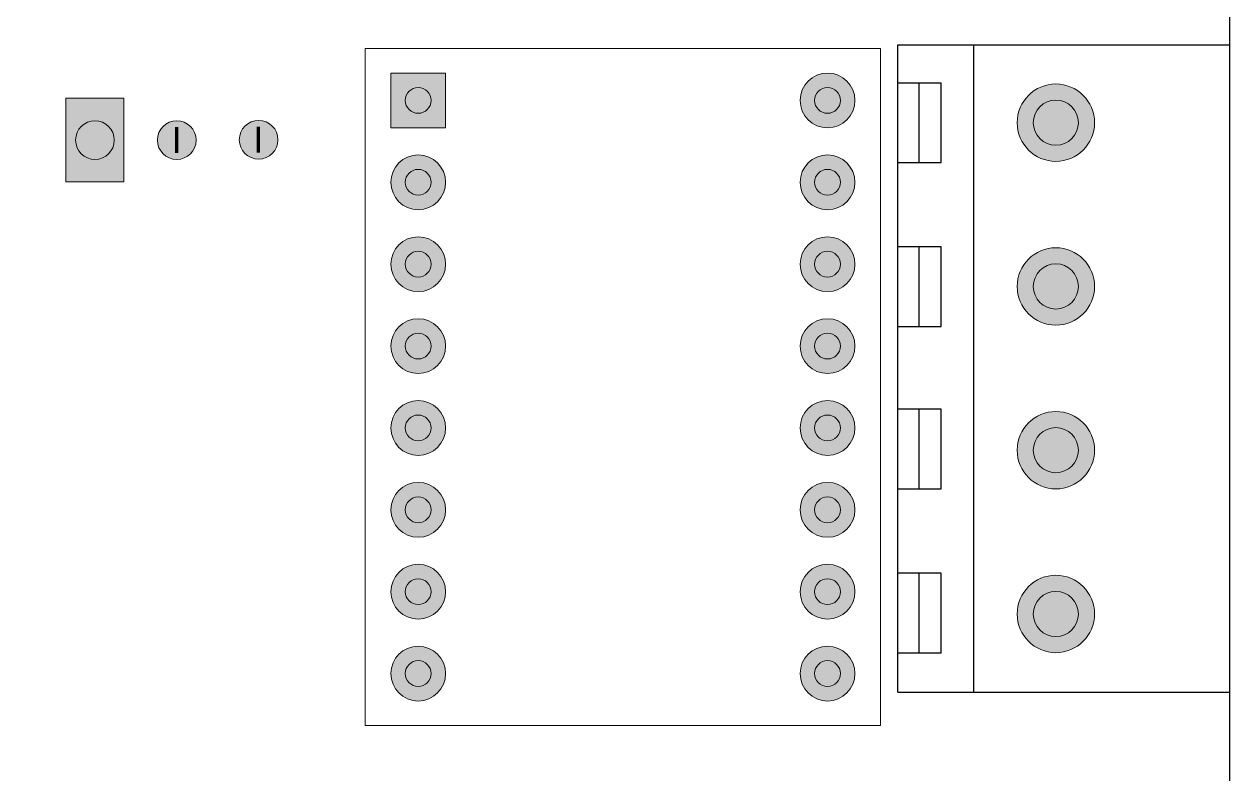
# Model space of a CAD drawing. Extents: x 47 to 242, y 40 to 285.
# Drawn here: x 128.3 to 234.3, y 105.6 to 171.5 of the extents above; entities that cross this region are included whole.
import ezdxf

# ---------------------------------------------------------------- set-up
doc = ezdxf.new("R2010")
doc.units = 0
doc.header["$MEASUREMENT"] = 0
doc.layers.add('Layer 1', color=7, linetype='Continuous')

msp = doc.modelspace()

# ---------------------------------------------------------------- hatches: boundary and pattern name
at = {"layer": 'Layer 1', "true_color": 0xbfbfbf}
h = msp.add_hatch(color=9, dxfattribs=at)
h.dxf.hatch_style = 2
h.paths.add_polyline_path([(160.53, 167.23), (165.35, 167.23), (165.35, 162.41), (160.53, 162.41)])
h = msp.add_hatch(color=9, dxfattribs=at)
h.dxf.hatch_style = 2
edge = h.paths.add_edge_path()
edge.add_spline(control_points=[(201.35, 164.82), (201.35, 166.15), (200.27, 167.23), (198.94, 167.23), (197.61, 167.23), (196.53, 166.15), (196.53, 164.82), (196.53, 163.49), (197.61, 162.41), (198.94, 162.41), (200.27, 162.41), (201.35, 163.49), (201.35, 164.82)], knot_values=[0, 0, 0, 0, 1, 1, 1, 2, 2, 2, 3, 3, 3, 4, 4, 4, 4], degree=3, periodic=0)
edge.add_line((201.35, 164.82), (201.35, 164.82))
at = {"layer": 'Layer 1', "true_color": 0x212121}
h = msp.add_hatch(color=250, dxfattribs=at)
h.dxf.hatch_style = 2
edge = h.paths.add_edge_path()
edge.add_spline(control_points=[(164.07, 164.82), (164.07, 165.45), (163.56, 165.96), (162.94, 165.96), (162.31, 165.96), (161.8, 165.45), (161.8, 164.82), (161.8, 164.2), (162.31, 163.69), (162.94, 163.69), (163.56, 163.69), (164.07, 164.2), (164.07, 164.82)], knot_values=[0, 0, 0, 0, 1, 1, 1, 2, 2, 2, 3, 3, 3, 4, 4, 4, 4], degree=3, periodic=0)
edge.add_line((164.07, 164.82), (164.07, 164.82))
h = msp.add_hatch(color=250, dxfattribs=at)
h.dxf.hatch_style = 2
edge = h.paths.add_edge_path()
edge.add_spline(control_points=[(200.07, 164.82), (200.07, 165.45), (199.56, 165.96), (198.94, 165.96), (198.31, 165.96), (197.8, 165.45), (197.8, 164.82), (197.8, 164.2), (198.31, 163.69), (198.94, 163.69), (199.56, 163.69), (200.07, 164.2), (200.07, 164.82)], knot_values=[0, 0, 0, 0, 1, 1, 1, 2, 2, 2, 3, 3, 3, 4, 4, 4, 4], degree=3, periodic=0)
edge.add_line((200.07, 164.82), (200.07, 164.82))
at = {"layer": 'Layer 1', "true_color": 0xbfbfbf}
h = msp.add_hatch(color=9, dxfattribs=at)
h.dxf.hatch_style = 2
edge = h.paths.add_edge_path()
edge.add_spline(control_points=[(222.43, 162.86), (222.43, 164.74), (220.9, 166.27), (219.02, 166.27), (217.15, 166.27), (215.62, 164.74), (215.62, 162.86), (215.62, 160.99), (217.15, 159.46), (219.02, 159.46), (220.9, 159.46), (222.43, 160.99), (222.43, 162.86)], knot_values=[0, 0, 0, 0, 1, 1, 1, 2, 2, 2, 3, 3, 3, 4, 4, 4, 4], degree=3, periodic=0)
edge.add_line((222.43, 162.86), (222.43, 162.86))
h = msp.add_hatch(color=9, dxfattribs=at)
h.dxf.hatch_style = 2
h.paths.add_polyline_path([(131.95, 157.65), (137.05, 157.65), (137.05, 165.02), (131.95, 165.02)])
at = {"layer": 'Layer 1', "true_color": 0x212121}
h = msp.add_hatch(color=250, dxfattribs=at)
h.dxf.hatch_style = 2
edge = h.paths.add_edge_path()
edge.add_spline(control_points=[(221.01, 162.86), (221.01, 163.96), (220.12, 164.85), (219.02, 164.85), (217.93, 164.85), (217.04, 163.96), (217.04, 162.86), (217.04, 161.77), (217.93, 160.88), (219.02, 160.88), (220.12, 160.88), (221.01, 161.77), (221.01, 162.86)], knot_values=[0, 0, 0, 0, 1, 1, 1, 2, 2, 2, 3, 3, 3, 4, 4, 4, 4], degree=3, periodic=0)
edge.add_line((221.01, 162.86), (221.01, 162.86))
h = msp.add_hatch(color=250, dxfattribs=at)
h.dxf.hatch_style = 2
edge = h.paths.add_edge_path()
edge.add_spline(control_points=[(136.2, 161.33), (136.2, 162.27), (135.44, 163.03), (134.5, 163.03), (133.56, 163.03), (132.8, 162.27), (132.8, 161.33), (132.8, 160.39), (133.56, 159.63), (134.5, 159.63), (135.44, 159.63), (136.2, 160.39), (136.2, 161.33)], knot_values=[0, 0, 0, 0, 1, 1, 1, 2, 2, 2, 3, 3, 3, 4, 4, 4, 4], degree=3, periodic=0)
edge.add_line((136.2, 161.33), (136.2, 161.33))
h = msp.add_hatch(color=250, dxfattribs=at)
h.dxf.hatch_style = 2
edge = h.paths.add_edge_path()
edge.add_spline(control_points=[(143.4, 161.33), (143.4, 162.27), (142.64, 163.03), (141.7, 163.03), (140.76, 163.03), (140, 162.27), (140, 161.33), (140, 160.39), (140.76, 159.63), (141.7, 159.63), (142.64, 159.63), (143.4, 160.39), (143.4, 161.33)], knot_values=[0, 0, 0, 0, 1, 1, 1, 2, 2, 2, 3, 3, 3, 4, 4, 4, 4], degree=3, periodic=0)
edge.add_line((143.4, 161.33), (143.4, 161.33))
h = msp.add_hatch(color=250, dxfattribs=at)
h.dxf.hatch_style = 2
edge = h.paths.add_edge_path()
edge.add_spline(control_points=[(150.6, 161.36), (150.6, 162.3), (149.84, 163.06), (148.9, 163.06), (147.96, 163.06), (147.2, 162.3), (147.2, 161.36), (147.2, 160.42), (147.96, 159.66), (148.9, 159.66), (149.84, 159.66), (150.6, 160.42), (150.6, 161.36)], knot_values=[0, 0, 0, 0, 1, 1, 1, 2, 2, 2, 3, 3, 3, 4, 4, 4, 4], degree=3, periodic=0)
edge.add_line((150.6, 161.36), (150.6, 161.36))
at = {"layer": 'Layer 1', "true_color": 0xbfbfbf}
h = msp.add_hatch(color=9, dxfattribs=at)
h.dxf.hatch_style = 2
edge = h.paths.add_edge_path()
edge.add_spline(control_points=[(165.35, 157.62), (165.35, 158.95), (164.27, 160.03), (162.94, 160.03), (161.61, 160.03), (160.53, 158.95), (160.53, 157.62), (160.53, 156.29), (161.61, 155.21), (162.94, 155.21), (164.27, 155.21), (165.35, 156.29), (165.35, 157.62)], knot_values=[0, 0, 0, 0, 1, 1, 1, 2, 2, 2, 3, 3, 3, 4, 4, 4, 4], degree=3, periodic=0)
edge.add_line((165.35, 157.62), (165.35, 157.62))
h = msp.add_hatch(color=9, dxfattribs=at)
h.dxf.hatch_style = 2
edge = h.paths.add_edge_path()
edge.add_spline(control_points=[(201.35, 157.62), (201.35, 158.95), (200.27, 160.03), (198.94, 160.03), (197.61, 160.03), (196.53, 158.95), (196.53, 157.62), (196.53, 156.29), (197.61, 155.21), (198.94, 155.21), (200.27, 155.21), (201.35, 156.29), (201.35, 157.62)], knot_values=[0, 0, 0, 0, 1, 1, 1, 2, 2, 2, 3, 3, 3, 4, 4, 4, 4], degree=3, periodic=0)
edge.add_line((201.35, 157.62), (201.35, 157.62))
at = {"layer": 'Layer 1', "true_color": 0x212121}
h = msp.add_hatch(color=250, dxfattribs=at)
h.dxf.hatch_style = 2
edge = h.paths.add_edge_path()
edge.add_spline(control_points=[(164.07, 157.62), (164.07, 158.25), (163.56, 158.76), (162.94, 158.76), (162.31, 158.76), (161.8, 158.25), (161.8, 157.62), (161.8, 157), (162.31, 156.49), (162.94, 156.49), (163.56, 156.49), (164.07, 157), (164.07, 157.62)], knot_values=[0, 0, 0, 0, 1, 1, 1, 2, 2, 2, 3, 3, 3, 4, 4, 4, 4], degree=3, periodic=0)
edge.add_line((164.07, 157.62), (164.07, 157.62))
h = msp.add_hatch(color=250, dxfattribs=at)
h.dxf.hatch_style = 2
edge = h.paths.add_edge_path()
edge.add_spline(control_points=[(200.07, 157.62), (200.07, 158.25), (199.56, 158.76), (198.94, 158.76), (198.31, 158.76), (197.8, 158.25), (197.8, 157.62), (197.8, 157), (198.31, 156.49), (198.94, 156.49), (199.56, 156.49), (200.07, 157), (200.07, 157.62)], knot_values=[0, 0, 0, 0, 1, 1, 1, 2, 2, 2, 3, 3, 3, 4, 4, 4, 4], degree=3, periodic=0)
edge.add_line((200.07, 157.62), (200.07, 157.62))
at = {"layer": 'Layer 1', "true_color": 0xbfbfbf}
h = msp.add_hatch(color=9, dxfattribs=at)
h.dxf.hatch_style = 2
edge = h.paths.add_edge_path()
edge.add_spline(control_points=[(165.35, 150.42), (165.35, 151.75), (164.27, 152.83), (162.94, 152.83), (161.61, 152.83), (160.53, 151.75), (160.53, 150.42), (160.53, 149.09), (161.61, 148.01), (162.94, 148.01), (164.27, 148.01), (165.35, 149.09), (165.35, 150.42)], knot_values=[0, 0, 0, 0, 1, 1, 1, 2, 2, 2, 3, 3, 3, 4, 4, 4, 4], degree=3, periodic=0)
edge.add_line((165.35, 150.42), (165.35, 150.42))
h = msp.add_hatch(color=9, dxfattribs=at)
h.dxf.hatch_style = 2
edge = h.paths.add_edge_path()
edge.add_spline(control_points=[(201.35, 150.42), (201.35, 151.75), (200.27, 152.83), (198.94, 152.83), (197.61, 152.83), (196.53, 151.75), (196.53, 150.42), (196.53, 149.09), (197.61, 148.01), (198.94, 148.01), (200.27, 148.01), (201.35, 149.09), (201.35, 150.42)], knot_values=[0, 0, 0, 0, 1, 1, 1, 2, 2, 2, 3, 3, 3, 4, 4, 4, 4], degree=3, periodic=0)
edge.add_line((201.35, 150.42), (201.35, 150.42))
h = msp.add_hatch(color=9, dxfattribs=at)
h.dxf.hatch_style = 2
edge = h.paths.add_edge_path()
edge.add_spline(control_points=[(222.43, 148.46), (222.43, 150.34), (220.9, 151.87), (219.02, 151.87), (217.15, 151.87), (215.62, 150.34), (215.62, 148.46), (215.62, 146.59), (217.15, 145.06), (219.02, 145.06), (220.9, 145.06), (222.43, 146.59), (222.43, 148.46)], knot_values=[0, 0, 0, 0, 1, 1, 1, 2, 2, 2, 3, 3, 3, 4, 4, 4, 4], degree=3, periodic=0)
edge.add_line((222.43, 148.46), (222.43, 148.46))
at = {"layer": 'Layer 1', "true_color": 0x212121}
h = msp.add_hatch(color=250, dxfattribs=at)
h.dxf.hatch_style = 2
edge = h.paths.add_edge_path()
edge.add_spline(control_points=[(164.07, 150.42), (164.07, 151.05), (163.56, 151.56), (162.94, 151.56), (162.31, 151.56), (161.8, 151.05), (161.8, 150.42), (161.8, 149.8), (162.31, 149.29), (162.94, 149.29), (163.56, 149.29), (164.07, 149.8), (164.07, 150.42)], knot_values=[0, 0, 0, 0, 1, 1, 1, 2, 2, 2, 3, 3, 3, 4, 4, 4, 4], degree=3, periodic=0)
edge.add_line((164.07, 150.42), (164.07, 150.42))
h = msp.add_hatch(color=250, dxfattribs=at)
h.dxf.hatch_style = 2
edge = h.paths.add_edge_path()
edge.add_spline(control_points=[(200.07, 150.42), (200.07, 151.05), (199.56, 151.56), (198.94, 151.56), (198.31, 151.56), (197.8, 151.05), (197.8, 150.42), (197.8, 149.8), (198.31, 149.29), (198.94, 149.29), (199.56, 149.29), (200.07, 149.8), (200.07, 150.42)], knot_values=[0, 0, 0, 0, 1, 1, 1, 2, 2, 2, 3, 3, 3, 4, 4, 4, 4], degree=3, periodic=0)
edge.add_line((200.07, 150.42), (200.07, 150.42))
h = msp.add_hatch(color=250, dxfattribs=at)
h.dxf.hatch_style = 2
edge = h.paths.add_edge_path()
edge.add_spline(control_points=[(221.01, 148.46), (221.01, 149.56), (220.12, 150.45), (219.02, 150.45), (217.93, 150.45), (217.04, 149.56), (217.04, 148.46), (217.04, 147.37), (217.93, 146.48), (219.02, 146.48), (220.12, 146.48), (221.01, 147.37), (221.01, 148.46)], knot_values=[0, 0, 0, 0, 1, 1, 1, 2, 2, 2, 3, 3, 3, 4, 4, 4, 4], degree=3, periodic=0)
edge.add_line((221.01, 148.46), (221.01, 148.46))
at = {"layer": 'Layer 1', "true_color": 0xbfbfbf}
h = msp.add_hatch(color=9, dxfattribs=at)
h.dxf.hatch_style = 2
edge = h.paths.add_edge_path()
edge.add_spline(control_points=[(165.35, 143.22), (165.35, 144.55), (164.27, 145.63), (162.94, 145.63), (161.61, 145.63), (160.53, 144.55), (160.53, 143.22), (160.53, 141.89), (161.61, 140.81), (162.94, 140.81), (164.27, 140.81), (165.35, 141.89), (165.35, 143.22)], knot_values=[0, 0, 0, 0, 1, 1, 1, 2, 2, 2, 3, 3, 3, 4, 4, 4, 4], degree=3, periodic=0)
edge.add_line((165.35, 143.22), (165.35, 143.22))
h = msp.add_hatch(color=9, dxfattribs=at)
h.dxf.hatch_style = 2
edge = h.paths.add_edge_path()
edge.add_spline(control_points=[(201.35, 143.22), (201.35, 144.55), (200.27, 145.63), (198.94, 145.63), (197.61, 145.63), (196.53, 144.55), (196.53, 143.22), (196.53, 141.89), (197.61, 140.81), (198.94, 140.81), (200.27, 140.81), (201.35, 141.89), (201.35, 143.22)], knot_values=[0, 0, 0, 0, 1, 1, 1, 2, 2, 2, 3, 3, 3, 4, 4, 4, 4], degree=3, periodic=0)
edge.add_line((201.35, 143.22), (201.35, 143.22))
at = {"layer": 'Layer 1', "true_color": 0x212121}
h = msp.add_hatch(color=250, dxfattribs=at)
h.dxf.hatch_style = 2
edge = h.paths.add_edge_path()
edge.add_spline(control_points=[(164.07, 143.22), (164.07, 143.85), (163.56, 144.36), (162.94, 144.36), (162.31, 144.36), (161.8, 143.85), (161.8, 143.22), (161.8, 142.6), (162.31, 142.09), (162.94, 142.09), (163.56, 142.09), (164.07, 142.6), (164.07, 143.22)], knot_values=[0, 0, 0, 0, 1, 1, 1, 2, 2, 2, 3, 3, 3, 4, 4, 4, 4], degree=3, periodic=0)
edge.add_line((164.07, 143.22), (164.07, 143.22))
h = msp.add_hatch(color=250, dxfattribs=at)
h.dxf.hatch_style = 2
edge = h.paths.add_edge_path()
edge.add_spline(control_points=[(200.07, 143.22), (200.07, 143.85), (199.56, 144.36), (198.94, 144.36), (198.31, 144.36), (197.8, 143.85), (197.8, 143.22), (197.8, 142.6), (198.31, 142.09), (198.94, 142.09), (199.56, 142.09), (200.07, 142.6), (200.07, 143.22)], knot_values=[0, 0, 0, 0, 1, 1, 1, 2, 2, 2, 3, 3, 3, 4, 4, 4, 4], degree=3, periodic=0)
edge.add_line((200.07, 143.22), (200.07, 143.22))
at = {"layer": 'Layer 1', "true_color": 0xbfbfbf}
h = msp.add_hatch(color=9, dxfattribs=at)
h.dxf.hatch_style = 2
edge = h.paths.add_edge_path()
edge.add_spline(control_points=[(165.35, 136.02), (165.35, 137.35), (164.27, 138.43), (162.94, 138.43), (161.61, 138.43), (160.53, 137.35), (160.53, 136.02), (160.53, 134.69), (161.61, 133.61), (162.94, 133.61), (164.27, 133.61), (165.35, 134.69), (165.35, 136.02)], knot_values=[0, 0, 0, 0, 1, 1, 1, 2, 2, 2, 3, 3, 3, 4, 4, 4, 4], degree=3, periodic=0)
edge.add_line((165.35, 136.02), (165.35, 136.02))
h = msp.add_hatch(color=9, dxfattribs=at)
h.dxf.hatch_style = 2
edge = h.paths.add_edge_path()
edge.add_spline(control_points=[(201.35, 136.02), (201.35, 137.35), (200.27, 138.43), (198.94, 138.43), (197.61, 138.43), (196.53, 137.35), (196.53, 136.02), (196.53, 134.69), (197.61, 133.61), (198.94, 133.61), (200.27, 133.61), (201.35, 134.69), (201.35, 136.02)], knot_values=[0, 0, 0, 0, 1, 1, 1, 2, 2, 2, 3, 3, 3, 4, 4, 4, 4], degree=3, periodic=0)
edge.add_line((201.35, 136.02), (201.35, 136.02))
at = {"layer": 'Layer 1', "true_color": 0x212121}
h = msp.add_hatch(color=250, dxfattribs=at)
h.dxf.hatch_style = 2
edge = h.paths.add_edge_path()
edge.add_spline(control_points=[(164.07, 136.02), (164.07, 136.65), (163.56, 137.16), (162.94, 137.16), (162.31, 137.16), (161.8, 136.65), (161.8, 136.02), (161.8, 135.4), (162.31, 134.89), (162.94, 134.89), (163.56, 134.89), (164.07, 135.4), (164.07, 136.02)], knot_values=[0, 0, 0, 0, 1, 1, 1, 2, 2, 2, 3, 3, 3, 4, 4, 4, 4], degree=3, periodic=0)
edge.add_line((164.07, 136.02), (164.07, 136.02))
h = msp.add_hatch(color=250, dxfattribs=at)
h.dxf.hatch_style = 2
edge = h.paths.add_edge_path()
edge.add_spline(control_points=[(200.07, 136.02), (200.07, 136.65), (199.56, 137.16), (198.94, 137.16), (198.31, 137.16), (197.8, 136.65), (197.8, 136.02), (197.8, 135.4), (198.31, 134.89), (198.94, 134.89), (199.56, 134.89), (200.07, 135.4), (200.07, 136.02)], knot_values=[0, 0, 0, 0, 1, 1, 1, 2, 2, 2, 3, 3, 3, 4, 4, 4, 4], degree=3, periodic=0)
edge.add_line((200.07, 136.02), (200.07, 136.02))
at = {"layer": 'Layer 1', "true_color": 0xbfbfbf}
h = msp.add_hatch(color=9, dxfattribs=at)
h.dxf.hatch_style = 2
edge = h.paths.add_edge_path()
edge.add_spline(control_points=[(222.43, 134.06), (222.43, 135.94), (220.9, 137.47), (219.02, 137.47), (217.15, 137.47), (215.62, 135.94), (215.62, 134.06), (215.62, 132.19), (217.15, 130.66), (219.02, 130.66), (220.9, 130.66), (222.43, 132.19), (222.43, 134.06)], knot_values=[0, 0, 0, 0, 1, 1, 1, 2, 2, 2, 3, 3, 3, 4, 4, 4, 4], degree=3, periodic=0)
edge.add_line((222.43, 134.06), (222.43, 134.06))
at = {"layer": 'Layer 1', "true_color": 0x212121}
h = msp.add_hatch(color=250, dxfattribs=at)
h.dxf.hatch_style = 2
edge = h.paths.add_edge_path()
edge.add_spline(control_points=[(221.01, 134.06), (221.01, 135.16), (220.12, 136.05), (219.02, 136.05), (217.93, 136.05), (217.04, 135.16), (217.04, 134.06), (217.04, 132.97), (217.93, 132.08), (219.02, 132.08), (220.12, 132.08), (221.01, 132.97), (221.01, 134.06)], knot_values=[0, 0, 0, 0, 1, 1, 1, 2, 2, 2, 3, 3, 3, 4, 4, 4, 4], degree=3, periodic=0)
edge.add_line((221.01, 134.06), (221.01, 134.06))
at = {"layer": 'Layer 1', "true_color": 0xbfbfbf}
h = msp.add_hatch(color=9, dxfattribs=at)
h.dxf.hatch_style = 2
edge = h.paths.add_edge_path()
edge.add_spline(control_points=[(165.35, 128.82), (165.35, 130.15), (164.27, 131.23), (162.94, 131.23), (161.61, 131.23), (160.53, 130.15), (160.53, 128.82), (160.53, 127.49), (161.61, 126.41), (162.94, 126.41), (164.27, 126.41), (165.35, 127.49), (165.35, 128.82)], knot_values=[0, 0, 0, 0, 1, 1, 1, 2, 2, 2, 3, 3, 3, 4, 4, 4, 4], degree=3, periodic=0)
edge.add_line((165.35, 128.82), (165.35, 128.82))
h = msp.add_hatch(color=9, dxfattribs=at)
h.dxf.hatch_style = 2
edge = h.paths.add_edge_path()
edge.add_spline(control_points=[(201.35, 128.82), (201.35, 130.15), (200.27, 131.23), (198.94, 131.23), (197.61, 131.23), (196.53, 130.15), (196.53, 128.82), (196.53, 127.49), (197.61, 126.41), (198.94, 126.41), (200.27, 126.41), (201.35, 127.49), (201.35, 128.82)], knot_values=[0, 0, 0, 0, 1, 1, 1, 2, 2, 2, 3, 3, 3, 4, 4, 4, 4], degree=3, periodic=0)
edge.add_line((201.35, 128.82), (201.35, 128.82))
at = {"layer": 'Layer 1', "true_color": 0x212121}
h = msp.add_hatch(color=250, dxfattribs=at)
h.dxf.hatch_style = 2
edge = h.paths.add_edge_path()
edge.add_spline(control_points=[(164.07, 128.82), (164.07, 129.45), (163.56, 129.96), (162.94, 129.96), (162.31, 129.96), (161.8, 129.45), (161.8, 128.82), (161.8, 128.2), (162.31, 127.69), (162.94, 127.69), (163.56, 127.69), (164.07, 128.2), (164.07, 128.82)], knot_values=[0, 0, 0, 0, 1, 1, 1, 2, 2, 2, 3, 3, 3, 4, 4, 4, 4], degree=3, periodic=0)
edge.add_line((164.07, 128.82), (164.07, 128.82))
h = msp.add_hatch(color=250, dxfattribs=at)
h.dxf.hatch_style = 2
edge = h.paths.add_edge_path()
edge.add_spline(control_points=[(200.07, 128.82), (200.07, 129.45), (199.56, 129.96), (198.94, 129.96), (198.31, 129.96), (197.8, 129.45), (197.8, 128.82), (197.8, 128.2), (198.31, 127.69), (198.94, 127.69), (199.56, 127.69), (200.07, 128.2), (200.07, 128.82)], knot_values=[0, 0, 0, 0, 1, 1, 1, 2, 2, 2, 3, 3, 3, 4, 4, 4, 4], degree=3, periodic=0)
edge.add_line((200.07, 128.82), (200.07, 128.82))
at = {"layer": 'Layer 1', "true_color": 0xbfbfbf}
h = msp.add_hatch(color=9, dxfattribs=at)
h.dxf.hatch_style = 2
edge = h.paths.add_edge_path()
edge.add_spline(control_points=[(165.35, 121.62), (165.35, 122.95), (164.27, 124.03), (162.94, 124.03), (161.61, 124.03), (160.53, 122.95), (160.53, 121.62), (160.53, 120.29), (161.61, 119.21), (162.94, 119.21), (164.27, 119.21), (165.35, 120.29), (165.35, 121.62)], knot_values=[0, 0, 0, 0, 1, 1, 1, 2, 2, 2, 3, 3, 3, 4, 4, 4, 4], degree=3, periodic=0)
edge.add_line((165.35, 121.62), (165.35, 121.62))
h = msp.add_hatch(color=9, dxfattribs=at)
h.dxf.hatch_style = 2
edge = h.paths.add_edge_path()
edge.add_spline(control_points=[(201.35, 121.62), (201.35, 122.95), (200.27, 124.03), (198.94, 124.03), (197.61, 124.03), (196.53, 122.95), (196.53, 121.62), (196.53, 120.29), (197.61, 119.21), (198.94, 119.21), (200.27, 119.21), (201.35, 120.29), (201.35, 121.62)], knot_values=[0, 0, 0, 0, 1, 1, 1, 2, 2, 2, 3, 3, 3, 4, 4, 4, 4], degree=3, periodic=0)
edge.add_line((201.35, 121.62), (201.35, 121.62))
h = msp.add_hatch(color=9, dxfattribs=at)
h.dxf.hatch_style = 2
edge = h.paths.add_edge_path()
edge.add_spline(control_points=[(222.43, 119.66), (222.43, 121.54), (220.9, 123.07), (219.02, 123.07), (217.15, 123.07), (215.62, 121.54), (215.62, 119.66), (215.62, 117.79), (217.15, 116.26), (219.02, 116.26), (220.9, 116.26), (222.43, 117.79), (222.43, 119.66)], knot_values=[0, 0, 0, 0, 1, 1, 1, 2, 2, 2, 3, 3, 3, 4, 4, 4, 4], degree=3, periodic=0)
edge.add_line((222.43, 119.66), (222.43, 119.66))
at = {"layer": 'Layer 1', "true_color": 0x212121}
h = msp.add_hatch(color=250, dxfattribs=at)
h.dxf.hatch_style = 2
edge = h.paths.add_edge_path()
edge.add_spline(control_points=[(164.07, 121.62), (164.07, 122.25), (163.56, 122.76), (162.94, 122.76), (162.31, 122.76), (161.8, 122.25), (161.8, 121.62), (161.8, 121), (162.31, 120.49), (162.94, 120.49), (163.56, 120.49), (164.07, 121), (164.07, 121.62)], knot_values=[0, 0, 0, 0, 1, 1, 1, 2, 2, 2, 3, 3, 3, 4, 4, 4, 4], degree=3, periodic=0)
edge.add_line((164.07, 121.62), (164.07, 121.62))
h = msp.add_hatch(color=250, dxfattribs=at)
h.dxf.hatch_style = 2
edge = h.paths.add_edge_path()
edge.add_spline(control_points=[(200.07, 121.62), (200.07, 122.25), (199.56, 122.76), (198.94, 122.76), (198.31, 122.76), (197.8, 122.25), (197.8, 121.62), (197.8, 121), (198.31, 120.49), (198.94, 120.49), (199.56, 120.49), (200.07, 121), (200.07, 121.62)], knot_values=[0, 0, 0, 0, 1, 1, 1, 2, 2, 2, 3, 3, 3, 4, 4, 4, 4], degree=3, periodic=0)
edge.add_line((200.07, 121.62), (200.07, 121.62))
h = msp.add_hatch(color=250, dxfattribs=at)
h.dxf.hatch_style = 2
edge = h.paths.add_edge_path()
edge.add_spline(control_points=[(221.01, 119.66), (221.01, 120.76), (220.12, 121.65), (219.02, 121.65), (217.93, 121.65), (217.04, 120.76), (217.04, 119.66), (217.04, 118.57), (217.93, 117.68), (219.02, 117.68), (220.12, 117.68), (221.01, 118.57), (221.01, 119.66)], knot_values=[0, 0, 0, 0, 1, 1, 1, 2, 2, 2, 3, 3, 3, 4, 4, 4, 4], degree=3, periodic=0)
edge.add_line((221.01, 119.66), (221.01, 119.66))
at = {"layer": 'Layer 1', "true_color": 0xbfbfbf}
h = msp.add_hatch(color=9, dxfattribs=at)
h.dxf.hatch_style = 2
edge = h.paths.add_edge_path()
edge.add_spline(control_points=[(165.35, 114.42), (165.35, 115.75), (164.27, 116.83), (162.94, 116.83), (161.61, 116.83), (160.53, 115.75), (160.53, 114.42), (160.53, 113.09), (161.61, 112.01), (162.94, 112.01), (164.27, 112.01), (165.35, 113.09), (165.35, 114.42)], knot_values=[0, 0, 0, 0, 1, 1, 1, 2, 2, 2, 3, 3, 3, 4, 4, 4, 4], degree=3, periodic=0)
edge.add_line((165.35, 114.42), (165.35, 114.42))
h = msp.add_hatch(color=9, dxfattribs=at)
h.dxf.hatch_style = 2
edge = h.paths.add_edge_path()
edge.add_spline(control_points=[(201.35, 114.42), (201.35, 115.75), (200.27, 116.83), (198.94, 116.83), (197.61, 116.83), (196.53, 115.75), (196.53, 114.42), (196.53, 113.09), (197.61, 112.01), (198.94, 112.01), (200.27, 112.01), (201.35, 113.09), (201.35, 114.42)], knot_values=[0, 0, 0, 0, 1, 1, 1, 2, 2, 2, 3, 3, 3, 4, 4, 4, 4], degree=3, periodic=0)
edge.add_line((201.35, 114.42), (201.35, 114.42))
at = {"layer": 'Layer 1', "true_color": 0x212121}
h = msp.add_hatch(color=250, dxfattribs=at)
h.dxf.hatch_style = 2
edge = h.paths.add_edge_path()
edge.add_spline(control_points=[(164.07, 114.42), (164.07, 115.05), (163.56, 115.56), (162.94, 115.56), (162.31, 115.56), (161.8, 115.05), (161.8, 114.42), (161.8, 113.8), (162.31, 113.29), (162.94, 113.29), (163.56, 113.29), (164.07, 113.8), (164.07, 114.42)], knot_values=[0, 0, 0, 0, 1, 1, 1, 2, 2, 2, 3, 3, 3, 4, 4, 4, 4], degree=3, periodic=0)
edge.add_line((164.07, 114.42), (164.07, 114.42))
h = msp.add_hatch(color=250, dxfattribs=at)
h.dxf.hatch_style = 2
edge = h.paths.add_edge_path()
edge.add_spline(control_points=[(200.07, 114.42), (200.07, 115.05), (199.56, 115.56), (198.94, 115.56), (198.31, 115.56), (197.8, 115.05), (197.8, 114.42), (197.8, 113.8), (198.31, 113.29), (198.94, 113.29), (199.56, 113.29), (200.07, 113.8), (200.07, 114.42)], knot_values=[0, 0, 0, 0, 1, 1, 1, 2, 2, 2, 3, 3, 3, 4, 4, 4, 4], degree=3, periodic=0)
edge.add_line((200.07, 114.42), (200.07, 114.42))

# ---------------------------------------------------------------- linework, layer by layer
at = {"layer": 'Layer 1', "color": 6, "lineweight": 25, "true_color": 0xff00ff}
msp.add_lwpolyline([(46.94, 285.41), (234.29, 285.41), (234.29, 39.67), (46.94, 39.67), (46.94, 285.41)], dxfattribs=at)
at = {"layer": 'Layer 1', "color": 40, "lineweight": 25, "true_color": 0xffcc00}
for points in [[(205.13, 112.8), (205.13, 169.72)], [(205.13, 169.72), (234.33, 169.72)], [(211.82, 112.8), (211.82, 169.72)], [(234.33, 112.8), (234.33, 169.72)], [(208.94, 166.35), (205.13, 166.35)], [(205.13, 159.35), (208.94, 159.35), (208.94, 166.35), (205.13, 166.35)], [(206.99, 159.35), (206.99, 166.35)], [(205.13, 159.35), (208.94, 159.35)], [(205.13, 144.95), (208.94, 144.95), (208.94, 151.95), (205.13, 151.95)], [(206.99, 144.95), (206.99, 151.95)], [(205.13, 130.66), (208.94, 130.66), (208.94, 137.66), (205.13, 137.66)], [(208.94, 137.66), (205.13, 137.66)], [(206.99, 130.66), (206.99, 137.66)], [(205.13, 130.66), (208.94, 130.66)], [(205.13, 116.26), (208.94, 116.26), (208.94, 123.26), (205.13, 123.26)], [(206.99, 116.26), (206.99, 123.26)], [(205.13, 112.8), (234.33, 112.8)]]:
    msp.add_lwpolyline(points, dxfattribs=at)
at = {"layer": 'Layer 1', "color": 40, "lineweight": 15, "true_color": 0xffcc00}
for points in [[(158.26, 109.86), (158.26, 169.39)], [(158.26, 169.39), (203.61, 169.39)], [(203.61, 169.39), (203.61, 109.86)], [(203.61, 109.86), (158.26, 109.86)]]:
    msp.add_lwpolyline(points, dxfattribs=at)
at = {"layer": 'Layer 1', "lineweight": 0}
for points in [[(160.53, 167.23), (165.35, 167.23), (165.35, 162.41), (160.53, 162.41), (160.53, 167.23)], [(131.95, 157.65), (137.05, 157.65), (137.05, 165.02), (131.95, 165.02), (131.95, 157.65)]]:
    msp.add_lwpolyline(points, dxfattribs=at)
at = {"layer": 'Layer 1', "color": 9, "lineweight": 200, "true_color": 0xbfbfbf}
for points in [[(141.7, 160.2), (141.7, 162.46)], [(148.9, 160.23), (148.9, 162.49)]]:
    msp.add_lwpolyline(points, dxfattribs=at)
at = {"layer": 'Layer 1', "lineweight": 0}
for points in [[(201.35, 164.82), (201.35, 166.15), (200.27, 167.23), (198.94, 167.23), (197.61, 167.23), (196.53, 166.15), (196.53, 164.82), (196.53, 163.49), (197.61, 162.41), (198.94, 162.41), (200.27, 162.41), (201.35, 163.49), (201.35, 164.82)], [(164.07, 164.82), (164.07, 165.45), (163.56, 165.96), (162.94, 165.96), (162.31, 165.96), (161.8, 165.45), (161.8, 164.82), (161.8, 164.2), (162.31, 163.69), (162.94, 163.69), (163.56, 163.69), (164.07, 164.2), (164.07, 164.82)], [(200.07, 164.82), (200.07, 165.45), (199.56, 165.96), (198.94, 165.96), (198.31, 165.96), (197.8, 165.45), (197.8, 164.82), (197.8, 164.2), (198.31, 163.69), (198.94, 163.69), (199.56, 163.69), (200.07, 164.2), (200.07, 164.82)], [(222.43, 162.86), (222.43, 164.74), (220.9, 166.27), (219.02, 166.27), (217.15, 166.27), (215.62, 164.74), (215.62, 162.86), (215.62, 160.99), (217.15, 159.46), (219.02, 159.46), (220.9, 159.46), (222.43, 160.99), (222.43, 162.86)], [(221.01, 162.86), (221.01, 163.96), (220.12, 164.85), (219.02, 164.85), (217.93, 164.85), (217.04, 163.96), (217.04, 162.86), (217.04, 161.77), (217.93, 160.88), (219.02, 160.88), (220.12, 160.88), (221.01, 161.77), (221.01, 162.86)], [(136.2, 161.33), (136.2, 162.27), (135.44, 163.03), (134.5, 163.03), (133.56, 163.03), (132.8, 162.27), (132.8, 161.33), (132.8, 160.39), (133.56, 159.63), (134.5, 159.63), (135.44, 159.63), (136.2, 160.39), (136.2, 161.33)], [(143.4, 161.33), (143.4, 162.27), (142.64, 163.03), (141.7, 163.03), (140.76, 163.03), (140, 162.27), (140, 161.33), (140, 160.39), (140.76, 159.63), (141.7, 159.63), (142.64, 159.63), (143.4, 160.39), (143.4, 161.33)], [(150.6, 161.36), (150.6, 162.3), (149.84, 163.06), (148.9, 163.06), (147.96, 163.06), (147.2, 162.3), (147.2, 161.36), (147.2, 160.42), (147.96, 159.66), (148.9, 159.66), (149.84, 159.66), (150.6, 160.42), (150.6, 161.36)], [(165.35, 157.62), (165.35, 158.95), (164.27, 160.03), (162.94, 160.03), (161.61, 160.03), (160.53, 158.95), (160.53, 157.62), (160.53, 156.29), (161.61, 155.21), (162.94, 155.21), (164.27, 155.21), (165.35, 156.29), (165.35, 157.62)], [(201.35, 157.62), (201.35, 158.95), (200.27, 160.03), (198.94, 160.03), (197.61, 160.03), (196.53, 158.95), (196.53, 157.62), (196.53, 156.29), (197.61, 155.21), (198.94, 155.21), (200.27, 155.21), (201.35, 156.29), (201.35, 157.62)], [(164.07, 157.62), (164.07, 158.25), (163.56, 158.76), (162.94, 158.76), (162.31, 158.76), (161.8, 158.25), (161.8, 157.62), (161.8, 157), (162.31, 156.49), (162.94, 156.49), (163.56, 156.49), (164.07, 157), (164.07, 157.62)], [(200.07, 157.62), (200.07, 158.25), (199.56, 158.76), (198.94, 158.76), (198.31, 158.76), (197.8, 158.25), (197.8, 157.62), (197.8, 157), (198.31, 156.49), (198.94, 156.49), (199.56, 156.49), (200.07, 157), (200.07, 157.62)], [(165.35, 150.42), (165.35, 151.75), (164.27, 152.83), (162.94, 152.83), (161.61, 152.83), (160.53, 151.75), (160.53, 150.42), (160.53, 149.09), (161.61, 148.01), (162.94, 148.01), (164.27, 148.01), (165.35, 149.09), (165.35, 150.42)], [(201.35, 150.42), (201.35, 151.75), (200.27, 152.83), (198.94, 152.83), (197.61, 152.83), (196.53, 151.75), (196.53, 150.42), (196.53, 149.09), (197.61, 148.01), (198.94, 148.01), (200.27, 148.01), (201.35, 149.09), (201.35, 150.42)], [(222.43, 148.46), (222.43, 150.34), (220.9, 151.87), (219.02, 151.87), (217.15, 151.87), (215.62, 150.34), (215.62, 148.46), (215.62, 146.59), (217.15, 145.06), (219.02, 145.06), (220.9, 145.06), (222.43, 146.59), (222.43, 148.46)], [(164.07, 150.42), (164.07, 151.05), (163.56, 151.56), (162.94, 151.56), (162.31, 151.56), (161.8, 151.05), (161.8, 150.42), (161.8, 149.8), (162.31, 149.29), (162.94, 149.29), (163.56, 149.29), (164.07, 149.8), (164.07, 150.42)], [(200.07, 150.42), (200.07, 151.05), (199.56, 151.56), (198.94, 151.56), (198.31, 151.56), (197.8, 151.05), (197.8, 150.42), (197.8, 149.8), (198.31, 149.29), (198.94, 149.29), (199.56, 149.29), (200.07, 149.8), (200.07, 150.42)], [(221.01, 148.46), (221.01, 149.56), (220.12, 150.45), (219.02, 150.45), (217.93, 150.45), (217.04, 149.56), (217.04, 148.46), (217.04, 147.37), (217.93, 146.48), (219.02, 146.48), (220.12, 146.48), (221.01, 147.37), (221.01, 148.46)], [(165.35, 143.22), (165.35, 144.55), (164.27, 145.63), (162.94, 145.63), (161.61, 145.63), (160.53, 144.55), (160.53, 143.22), (160.53, 141.89), (161.61, 140.81), (162.94, 140.81), (164.27, 140.81), (165.35, 141.89), (165.35, 143.22)], [(201.35, 143.22), (201.35, 144.55), (200.27, 145.63), (198.94, 145.63), (197.61, 145.63), (196.53, 144.55), (196.53, 143.22), (196.53, 141.89), (197.61, 140.81), (198.94, 140.81), (200.27, 140.81), (201.35, 141.89), (201.35, 143.22)], [(164.07, 143.22), (164.07, 143.85), (163.56, 144.36), (162.94, 144.36), (162.31, 144.36), (161.8, 143.85), (161.8, 143.22), (161.8, 142.6), (162.31, 142.09), (162.94, 142.09), (163.56, 142.09), (164.07, 142.6), (164.07, 143.22)], [(200.07, 143.22), (200.07, 143.85), (199.56, 144.36), (198.94, 144.36), (198.31, 144.36), (197.8, 143.85), (197.8, 143.22), (197.8, 142.6), (198.31, 142.09), (198.94, 142.09), (199.56, 142.09), (200.07, 142.6), (200.07, 143.22)], [(165.35, 136.02), (165.35, 137.35), (164.27, 138.43), (162.94, 138.43), (161.61, 138.43), (160.53, 137.35), (160.53, 136.02), (160.53, 134.69), (161.61, 133.61), (162.94, 133.61), (164.27, 133.61), (165.35, 134.69), (165.35, 136.02)], [(201.35, 136.02), (201.35, 137.35), (200.27, 138.43), (198.94, 138.43), (197.61, 138.43), (196.53, 137.35), (196.53, 136.02), (196.53, 134.69), (197.61, 133.61), (198.94, 133.61), (200.27, 133.61), (201.35, 134.69), (201.35, 136.02)], [(164.07, 136.02), (164.07, 136.65), (163.56, 137.16), (162.94, 137.16), (162.31, 137.16), (161.8, 136.65), (161.8, 136.02), (161.8, 135.4), (162.31, 134.89), (162.94, 134.89), (163.56, 134.89), (164.07, 135.4), (164.07, 136.02)], [(200.07, 136.02), (200.07, 136.65), (199.56, 137.16), (198.94, 137.16), (198.31, 137.16), (197.8, 136.65), (197.8, 136.02), (197.8, 135.4), (198.31, 134.89), (198.94, 134.89), (199.56, 134.89), (200.07, 135.4), (200.07, 136.02)], [(222.43, 134.06), (222.43, 135.94), (220.9, 137.47), (219.02, 137.47), (217.15, 137.47), (215.62, 135.94), (215.62, 134.06), (215.62, 132.19), (217.15, 130.66), (219.02, 130.66), (220.9, 130.66), (222.43, 132.19), (222.43, 134.06)], [(221.01, 134.06), (221.01, 135.16), (220.12, 136.05), (219.02, 136.05), (217.93, 136.05), (217.04, 135.16), (217.04, 134.06), (217.04, 132.97), (217.93, 132.08), (219.02, 132.08), (220.12, 132.08), (221.01, 132.97), (221.01, 134.06)], [(165.35, 128.82), (165.35, 130.15), (164.27, 131.23), (162.94, 131.23), (161.61, 131.23), (160.53, 130.15), (160.53, 128.82), (160.53, 127.49), (161.61, 126.41), (162.94, 126.41), (164.27, 126.41), (165.35, 127.49), (165.35, 128.82)], [(201.35, 128.82), (201.35, 130.15), (200.27, 131.23), (198.94, 131.23), (197.61, 131.23), (196.53, 130.15), (196.53, 128.82), (196.53, 127.49), (197.61, 126.41), (198.94, 126.41), (200.27, 126.41), (201.35, 127.49), (201.35, 128.82)], [(164.07, 128.82), (164.07, 129.45), (163.56, 129.96), (162.94, 129.96), (162.31, 129.96), (161.8, 129.45), (161.8, 128.82), (161.8, 128.2), (162.31, 127.69), (162.94, 127.69), (163.56, 127.69), (164.07, 128.2), (164.07, 128.82)], [(200.07, 128.82), (200.07, 129.45), (199.56, 129.96), (198.94, 129.96), (198.31, 129.96), (197.8, 129.45), (197.8, 128.82), (197.8, 128.2), (198.31, 127.69), (198.94, 127.69), (199.56, 127.69), (200.07, 128.2), (200.07, 128.82)], [(165.35, 121.62), (165.35, 122.95), (164.27, 124.03), (162.94, 124.03), (161.61, 124.03), (160.53, 122.95), (160.53, 121.62), (160.53, 120.29), (161.61, 119.21), (162.94, 119.21), (164.27, 119.21), (165.35, 120.29), (165.35, 121.62)], [(201.35, 121.62), (201.35, 122.95), (200.27, 124.03), (198.94, 124.03), (197.61, 124.03), (196.53, 122.95), (196.53, 121.62), (196.53, 120.29), (197.61, 119.21), (198.94, 119.21), (200.27, 119.21), (201.35, 120.29), (201.35, 121.62)], [(222.43, 119.66), (222.43, 121.54), (220.9, 123.07), (219.02, 123.07), (217.15, 123.07), (215.62, 121.54), (215.62, 119.66), (215.62, 117.79), (217.15, 116.26), (219.02, 116.26), (220.9, 116.26), (222.43, 117.79), (222.43, 119.66)], [(164.07, 121.62), (164.07, 122.25), (163.56, 122.76), (162.94, 122.76), (162.31, 122.76), (161.8, 122.25), (161.8, 121.62), (161.8, 121), (162.31, 120.49), (162.94, 120.49), (163.56, 120.49), (164.07, 121), (164.07, 121.62)], [(200.07, 121.62), (200.07, 122.25), (199.56, 122.76), (198.94, 122.76), (198.31, 122.76), (197.8, 122.25), (197.8, 121.62), (197.8, 121), (198.31, 120.49), (198.94, 120.49), (199.56, 120.49), (200.07, 121), (200.07, 121.62)], [(221.01, 119.66), (221.01, 120.76), (220.12, 121.65), (219.02, 121.65), (217.93, 121.65), (217.04, 120.76), (217.04, 119.66), (217.04, 118.57), (217.93, 117.68), (219.02, 117.68), (220.12, 117.68), (221.01, 118.57), (221.01, 119.66)], [(165.35, 114.42), (165.35, 115.75), (164.27, 116.83), (162.94, 116.83), (161.61, 116.83), (160.53, 115.75), (160.53, 114.42), (160.53, 113.09), (161.61, 112.01), (162.94, 112.01), (164.27, 112.01), (165.35, 113.09), (165.35, 114.42)], [(201.35, 114.42), (201.35, 115.75), (200.27, 116.83), (198.94, 116.83), (197.61, 116.83), (196.53, 115.75), (196.53, 114.42), (196.53, 113.09), (197.61, 112.01), (198.94, 112.01), (200.27, 112.01), (201.35, 113.09), (201.35, 114.42)], [(164.07, 114.42), (164.07, 115.05), (163.56, 115.56), (162.94, 115.56), (162.31, 115.56), (161.8, 115.05), (161.8, 114.42), (161.8, 113.8), (162.31, 113.29), (162.94, 113.29), (163.56, 113.29), (164.07, 113.8), (164.07, 114.42)], [(200.07, 114.42), (200.07, 115.05), (199.56, 115.56), (198.94, 115.56), (198.31, 115.56), (197.8, 115.05), (197.8, 114.42), (197.8, 113.8), (198.31, 113.29), (198.94, 113.29), (199.56, 113.29), (200.07, 113.8), (200.07, 114.42)]]:
    msp.add_open_spline(points, degree=3, knots=[0, 0, 0, 0, 1, 1, 1, 2, 2, 2, 3, 3, 3, 4, 4, 4, 4], dxfattribs=at)

doc.saveas('drawing.dxf')
